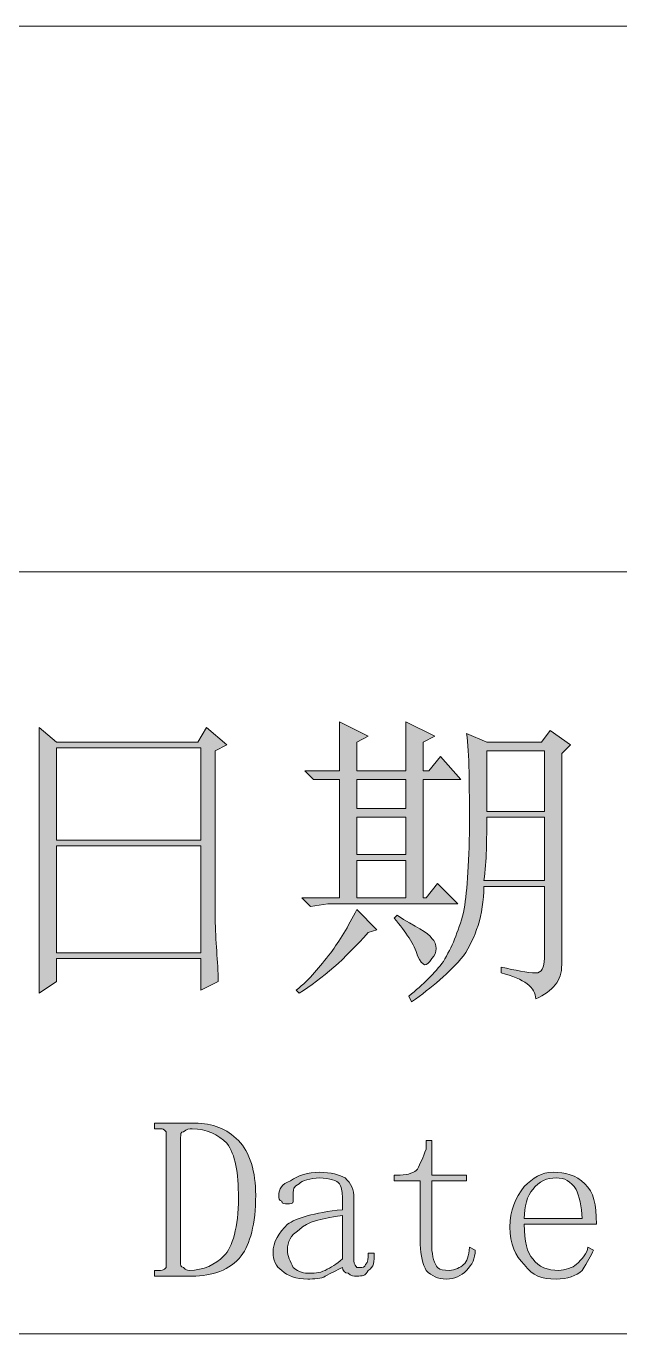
# Model space of a CAD drawing. Header units: millimetres. Extents: x 0 to 297, y 0 to 208.
# Drawn here: x 286.33 to 290.27, y 199.05 to 207.73 of the extents above; entities that cross this region are included whole.
import ezdxf

# ---------------------------------------------------------------- set-up
doc = ezdxf.new("R2010")
doc.units = ezdxf.units.MM

msp = doc.modelspace()

# ---------------------------------------------------------------- hatches: boundary and pattern name
h = msp.add_hatch(color=7)
edge = h.paths.add_edge_path(flags=0)
edge.add_spline(control_points=[(282.488922, 202.713465), (282.488922, 202.713465), (282.642381, 202.63656), (282.642381, 202.63656), (282.642381, 202.63656), (282.584878, 202.579057), (282.584878, 202.579057), (282.584878, 202.579057), (282.584878, 201.639963), (282.584878, 201.639963), (282.584878, 201.639963), (282.488922, 201.601863), (282.488922, 201.601863), (282.488922, 201.697465), (282.488922, 201.774371), (282.488922, 201.831521), (282.488922, 201.831521), (282.488922, 202.540957), (282.488922, 202.540957), (282.488922, 202.560007), (282.488922, 202.61751), (282.488922, 202.713465), (282.488922, 202.713465), (282.488922, 202.713465), (282.488922, 202.713465), (282.488922, 202.713465), (282.488922, 202.713465), (282.488922, 202.713465)], knot_values=[0, 0, 0, 0, 1, 1, 1, 2, 2, 2, 3, 3, 3, 4, 4, 4, 5, 5, 5, 6, 6, 6, 7, 7, 7, 8, 8, 8, 9, 9, 9, 9], degree=3, periodic=1)
edge = h.paths.add_edge_path(flags=0)
edge.add_spline(control_points=[(283.0449, 202.790018), (283.102403, 202.694063), (283.178956, 202.59846), (283.255508, 202.540957), (283.370514, 202.61751), (283.447067, 202.713465), (283.504569, 202.790018), (283.504569, 202.790018), (283.0449, 202.790018), (283.0449, 202.790018), (283.0449, 202.790018), (283.0449, 202.790018), (283.0449, 202.790018)], knot_values=[0, 0, 0, 0, 1, 1, 1, 2, 2, 2, 3, 3, 3, 4, 4, 4, 4], degree=3, periodic=1)
edge = h.paths.add_edge_path(flags=0)
edge.add_spline(control_points=[(283.025497, 203.154085), (283.025497, 203.154085), (283.198006, 203.077532), (283.198006, 203.077532), (283.198006, 203.077532), (283.121453, 203.020029), (283.121453, 203.020029), (283.083, 202.962526), (283.06395, 202.905024), (283.025497, 202.828471), (283.025497, 202.828471), (283.523972, 202.828471), (283.523972, 202.828471), (283.523972, 202.828471), (283.581475, 202.905024), (283.581475, 202.905024), (283.581475, 202.905024), (283.696481, 202.790018), (283.696481, 202.790018), (283.696481, 202.790018), (283.619575, 202.751565), (283.619575, 202.751565), (283.543022, 202.655963), (283.447067, 202.560007), (283.332061, 202.464051), (283.389564, 202.406549), (283.466469, 202.368449), (283.562072, 202.329996), (283.658028, 202.310946), (283.753983, 202.291543), (283.830536, 202.291543), (283.830536, 202.291543), (283.830536, 202.272493), (283.830536, 202.272493), (283.753983, 202.253443), (283.696481, 202.21499), (283.696481, 202.176538), (283.523972, 202.21499), (283.370514, 202.310946), (283.255508, 202.406549), (283.083, 202.291543), (282.891442, 202.19594), (282.661431, 202.119035), (282.661431, 202.119035), (282.642381, 202.138438), (282.642381, 202.138438), (282.872392, 202.253443), (283.06395, 202.349046), (283.198006, 202.483454), (283.121453, 202.579057), (283.0449, 202.675013), (282.987397, 202.790018), (282.891442, 202.655963), (282.795486, 202.540957), (282.699883, 202.445001), (282.699883, 202.445001), (282.680481, 202.464051), (282.680481, 202.464051), (282.776436, 202.579057), (282.852989, 202.694063), (282.910492, 202.809068), (282.967994, 202.924074), (283.006447, 203.039079), (283.025497, 203.154085), (283.025497, 203.154085), (283.025497, 203.154085), (283.025497, 203.154085), (283.025497, 203.154085), (283.025497, 203.154085), (283.025497, 203.154085)], knot_values=[0, 0, 0, 0, 1, 1, 1, 2, 2, 2, 3, 3, 3, 4, 4, 4, 5, 5, 5, 6, 6, 6, 7, 7, 7, 8, 8, 8, 9, 9, 9, 10, 10, 10, 11, 11, 11, 12, 12, 12, 13, 13, 13, 14, 14, 14, 15, 15, 15, 16, 16, 16, 17, 17, 17, 18, 18, 18, 19, 19, 19, 20, 20, 20, 21, 21, 21, 22, 22, 22, 23, 23, 23, 23], degree=3, periodic=1)
edge = h.paths.add_edge_path(flags=0)
edge.add_spline(control_points=[(283.313011, 202.291543), (283.313011, 202.291543), (283.428017, 202.157488), (283.428017, 202.157488), (283.428017, 202.157488), (283.332061, 202.138438), (283.332061, 202.138438), (283.121453, 201.984979), (282.929894, 201.889024), (282.718933, 201.831521), (282.718933, 201.831521), (282.718933, 201.850924), (282.718933, 201.850924), (282.833939, 201.908426), (282.948944, 201.965929), (283.06395, 202.042482), (283.159906, 202.138438), (283.255508, 202.21499), (283.313011, 202.291543), (283.313011, 202.291543), (283.313011, 202.291543), (283.313011, 202.291543), (283.313011, 202.291543), (283.313011, 202.291543), (283.313011, 202.291543)], knot_values=[0, 0, 0, 0, 1, 1, 1, 2, 2, 2, 3, 3, 3, 4, 4, 4, 5, 5, 5, 6, 6, 6, 7, 7, 7, 8, 8, 8, 8], degree=3, periodic=1)
edge = h.paths.add_edge_path(flags=0)
edge.add_spline(control_points=[(283.485519, 202.061532), (283.485519, 202.061532), (283.619575, 201.927476), (283.619575, 201.927476), (283.619575, 201.927476), (283.543022, 201.908426), (283.543022, 201.908426), (283.428017, 201.831521), (283.293961, 201.754968), (283.178956, 201.697465), (283.0449, 201.639963), (282.891442, 201.58246), (282.699883, 201.524957), (282.699883, 201.524957), (282.699883, 201.56341), (282.699883, 201.56341), (282.833939, 201.620913), (282.987397, 201.678415), (283.121453, 201.774371), (283.274558, 201.850924), (283.389564, 201.946526), (283.485519, 202.061532), (283.485519, 202.061532), (283.485519, 202.061532), (283.485519, 202.061532), (283.485519, 202.061532), (283.485519, 202.061532), (283.485519, 202.061532)], knot_values=[0, 0, 0, 0, 1, 1, 1, 2, 2, 2, 3, 3, 3, 4, 4, 4, 5, 5, 5, 6, 6, 6, 7, 7, 7, 8, 8, 8, 9, 9, 9, 9], degree=3, periodic=1)
edge = h.paths.add_edge_path(flags=0)
edge.add_spline(control_points=[(283.677078, 201.831521), (283.677078, 201.831521), (283.811486, 201.678415), (283.811486, 201.678415), (283.811486, 201.678415), (283.715531, 201.678415), (283.715531, 201.678415), (283.504569, 201.54436), (283.313011, 201.448404), (283.121453, 201.390901), (282.929894, 201.333399), (282.737983, 201.294946), (282.546425, 201.256846), (282.546425, 201.256846), (282.546425, 201.294946), (282.546425, 201.294946), (282.795486, 201.352449), (283.025497, 201.429354), (283.217056, 201.524957), (283.428017, 201.620913), (283.581475, 201.716868), (283.677078, 201.831521), (283.677078, 201.831521), (283.677078, 201.831521), (283.677078, 201.831521), (283.677078, 201.831521), (283.677078, 201.831521), (283.677078, 201.831521)], knot_values=[0, 0, 0, 0, 1, 1, 1, 2, 2, 2, 3, 3, 3, 4, 4, 4, 5, 5, 5, 6, 6, 6, 7, 7, 7, 8, 8, 8, 9, 9, 9, 9], degree=3, periodic=1)
edge = h.paths.add_edge_path(flags=0)
edge.add_spline(control_points=[(282.297364, 202.63656), (282.297364, 202.63656), (282.392967, 202.579057), (282.392967, 202.579057), (282.392967, 202.579057), (282.335464, 202.540957), (282.335464, 202.540957), (282.335464, 202.540957), (282.335464, 201.314349), (282.335464, 201.314349), (282.335464, 201.314349), (282.239861, 201.256846), (282.239861, 201.256846), (282.239861, 201.371851), (282.239861, 201.467454), (282.239861, 201.505907), (282.239861, 201.505907), (282.239861, 202.502504), (282.239861, 202.502504), (282.163308, 202.387499), (282.067353, 202.253443), (281.952347, 202.138438), (281.952347, 202.138438), (281.933297, 202.157488), (281.933297, 202.157488), (282.048303, 202.310946), (282.124856, 202.464051), (282.201408, 202.63656), (282.258911, 202.790018), (282.316414, 202.962526), (282.373917, 203.154085), (282.373917, 203.154085), (282.527375, 203.058129), (282.527375, 203.058129), (282.527375, 203.058129), (282.450469, 203.000626), (282.450469, 203.000626), (282.392967, 202.828471), (282.335464, 202.713465), (282.297364, 202.63656), (282.297364, 202.63656), (282.297364, 202.63656), (282.297364, 202.63656), (282.297364, 202.63656), (282.297364, 202.63656), (282.297364, 202.63656)], knot_values=[0, 0, 0, 0, 1, 1, 1, 2, 2, 2, 3, 3, 3, 4, 4, 4, 5, 5, 5, 6, 6, 6, 7, 7, 7, 8, 8, 8, 9, 9, 9, 10, 10, 10, 11, 11, 11, 12, 12, 12, 13, 13, 13, 14, 14, 14, 15, 15, 15, 15], degree=3, periodic=1)
edge = h.paths.add_edge_path(flags=0)
edge.add_spline(control_points=[(284.233056, 203.058129), (284.233056, 203.058129), (284.252106, 203.077532), (284.252106, 203.077532), (284.348061, 203.039079), (284.424614, 202.981576), (284.482117, 202.943124), (284.520569, 202.905024), (284.539619, 202.847521), (284.539619, 202.809068), (284.539619, 202.770968), (284.520569, 202.732515), (284.482117, 202.713465), (284.463067, 202.694063), (284.424614, 202.732515), (284.405564, 202.809068), (284.367111, 202.885621), (284.328658, 202.962526), (284.233056, 203.058129), (284.233056, 203.058129), (284.233056, 203.058129), (284.233056, 203.058129), (284.233056, 203.058129), (284.233056, 203.058129), (284.233056, 203.058129)], knot_values=[0, 0, 0, 0, 1, 1, 1, 2, 2, 2, 3, 3, 3, 4, 4, 4, 5, 5, 5, 6, 6, 6, 7, 7, 7, 8, 8, 8, 8], degree=3, periodic=1)
edge = h.paths.add_edge_path(flags=0)
edge.add_spline(control_points=[(284.482117, 201.659365), (284.482117, 201.659365), (284.846183, 202.004029), (284.846183, 202.004029), (284.846183, 202.004029), (284.865586, 201.984979), (284.865586, 201.984979), (284.788681, 201.869974), (284.712128, 201.774371), (284.635575, 201.678415), (284.558669, 201.58246), (284.501167, 201.486857), (284.463067, 201.409951), (284.463067, 201.409951), (284.348061, 201.54436), (284.348061, 201.54436), (284.367111, 201.58246), (284.367111, 201.620913), (284.367111, 201.678415), (284.367111, 201.678415), (284.367111, 202.425951), (284.367111, 202.425951), (284.367111, 202.425951), (284.290558, 202.425951), (284.290558, 202.425951), (284.233056, 202.425951), (284.156503, 202.406549), (284.099, 202.387499), (284.099, 202.387499), (284.022094, 202.464051), (284.022094, 202.464051), (284.022094, 202.464051), (284.367111, 202.464051), (284.367111, 202.464051), (284.367111, 202.464051), (284.443664, 202.560007), (284.443664, 202.560007), (284.443664, 202.560007), (284.558669, 202.445001), (284.558669, 202.445001), (284.558669, 202.445001), (284.482117, 202.387499), (284.482117, 202.387499), (284.482117, 202.387499), (284.482117, 201.659365), (284.482117, 201.659365), (284.482117, 201.659365), (284.482117, 201.659365), (284.482117, 201.659365)], knot_values=[0, 0, 0, 0, 1, 1, 1, 2, 2, 2, 3, 3, 3, 4, 4, 4, 5, 5, 5, 6, 6, 6, 7, 7, 7, 8, 8, 8, 9, 9, 9, 10, 10, 10, 11, 11, 11, 12, 12, 12, 13, 13, 13, 14, 14, 14, 15, 15, 15, 16, 16, 16, 16], degree=3, periodic=1)
edge = h.paths.add_edge_path(flags=0)
edge.add_spline(control_points=[(284.903686, 201.505907), (285.076194, 201.486857), (285.17215, 201.486857), (285.1912, 201.486857), (285.229653, 201.486857), (285.248703, 201.505907), (285.248703, 201.56341), (285.248703, 201.56341), (285.248703, 202.828471), (285.248703, 202.828471), (285.248703, 202.828471), (284.903686, 202.828471), (284.903686, 202.828471), (284.865586, 202.828471), (284.808083, 202.809068), (284.750581, 202.790018), (284.750581, 202.790018), (284.673675, 202.866571), (284.673675, 202.866571), (284.673675, 202.866571), (285.632172, 202.866571), (285.632172, 202.866571), (285.632172, 202.866571), (285.727775, 202.981576), (285.727775, 202.981576), (285.727775, 202.981576), (285.881233, 202.828471), (285.881233, 202.828471), (285.881233, 202.828471), (285.363708, 202.828471), (285.363708, 202.828471), (285.363708, 202.828471), (285.363708, 201.505907), (285.363708, 201.505907), (285.363708, 201.448404), (285.344658, 201.409951), (285.325608, 201.371851), (285.306206, 201.352449), (285.267753, 201.314349), (285.1912, 201.294946), (285.1531, 201.390901), (285.057144, 201.448404), (284.903686, 201.467454), (284.903686, 201.467454), (284.903686, 201.505907), (284.903686, 201.505907), (284.903686, 201.505907), (284.903686, 201.505907), (284.903686, 201.505907)], knot_values=[0, 0, 0, 0, 1, 1, 1, 2, 2, 2, 3, 3, 3, 4, 4, 4, 5, 5, 5, 6, 6, 6, 7, 7, 7, 8, 8, 8, 9, 9, 9, 10, 10, 10, 11, 11, 11, 12, 12, 12, 13, 13, 13, 14, 14, 14, 15, 15, 15, 16, 16, 16, 16], degree=3, periodic=1)
edge = h.paths.add_edge_path(flags=0)
edge.add_spline(control_points=[(286.532814, 202.943124), (286.532814, 202.943124), (286.532814, 202.329996), (286.532814, 202.329996), (286.532814, 202.329996), (287.490958, 202.329996), (287.490958, 202.329996), (287.490958, 202.329996), (287.490958, 202.943124), (287.490958, 202.943124), (287.490958, 202.943124), (286.532814, 202.943124), (286.532814, 202.943124), (286.532814, 202.943124), (286.532814, 202.943124), (286.532814, 202.943124)], knot_values=[0, 0, 0, 0, 1, 1, 1, 2, 2, 2, 3, 3, 3, 4, 4, 4, 5, 5, 5, 5], degree=3, periodic=1)
edge = h.paths.add_edge_path(flags=0)
edge.add_spline(control_points=[(286.532814, 202.291543), (286.532814, 202.291543), (286.532814, 201.58246), (286.532814, 201.58246), (286.532814, 201.58246), (287.490958, 201.58246), (287.490958, 201.58246), (287.490958, 201.58246), (287.490958, 202.291543), (287.490958, 202.291543), (287.490958, 202.291543), (286.532814, 202.291543), (286.532814, 202.291543), (286.532814, 202.291543), (286.532814, 202.291543), (286.532814, 202.291543)], knot_values=[0, 0, 0, 0, 1, 1, 1, 2, 2, 2, 3, 3, 3, 4, 4, 4, 5, 5, 5, 5], degree=3, periodic=1)
edge = h.paths.add_edge_path(flags=0)
edge.add_spline(control_points=[(286.417808, 201.314349), (286.417808, 201.620913), (286.417808, 201.908426), (286.417808, 202.176538), (286.417808, 202.445001), (286.417808, 202.732515), (286.417808, 203.077532), (286.417808, 203.077532), (286.532814, 202.981576), (286.532814, 202.981576), (286.532814, 202.981576), (287.471908, 202.981576), (287.471908, 202.981576), (287.471908, 202.981576), (287.529411, 203.077532), (287.529411, 203.077532), (287.529411, 203.077532), (287.663467, 202.962526), (287.663467, 202.962526), (287.663467, 202.962526), (287.586914, 202.924074), (287.586914, 202.924074), (287.586914, 202.924074), (287.586914, 201.812471), (287.586914, 201.812471), (287.586914, 201.659365), (287.605964, 201.524957), (287.605964, 201.390901), (287.605964, 201.390901), (287.490958, 201.333399), (287.490958, 201.333399), (287.490958, 201.333399), (287.490958, 201.54436), (287.490958, 201.54436), (287.490958, 201.54436), (286.532814, 201.54436), (286.532814, 201.54436), (286.532814, 201.54436), (286.532814, 201.390901), (286.532814, 201.390901), (286.532814, 201.390901), (286.417808, 201.314349), (286.417808, 201.314349), (286.417808, 201.314349), (286.417808, 201.314349), (286.417808, 201.314349)], knot_values=[0, 0, 0, 0, 1, 1, 1, 2, 2, 2, 3, 3, 3, 4, 4, 4, 5, 5, 5, 6, 6, 6, 7, 7, 7, 8, 8, 8, 9, 9, 9, 10, 10, 10, 11, 11, 11, 12, 12, 12, 13, 13, 13, 14, 14, 14, 15, 15, 15, 15], degree=3, periodic=1)
edge = h.paths.add_edge_path(flags=0)
edge.add_spline(control_points=[(288.526008, 202.732515), (288.526008, 202.732515), (288.526008, 202.540957), (288.526008, 202.540957), (288.526008, 202.540957), (288.851975, 202.540957), (288.851975, 202.540957), (288.851975, 202.540957), (288.851975, 202.732515), (288.851975, 202.732515), (288.851975, 202.732515), (288.526008, 202.732515), (288.526008, 202.732515), (288.526008, 202.732515), (288.526008, 202.732515), (288.526008, 202.732515)], knot_values=[0, 0, 0, 0, 1, 1, 1, 2, 2, 2, 3, 3, 3, 4, 4, 4, 5, 5, 5, 5], degree=3, periodic=1)
edge = h.paths.add_edge_path(flags=0)
edge.add_spline(control_points=[(288.526008, 202.483454), (288.526008, 202.483454), (288.526008, 202.23404), (288.526008, 202.23404), (288.526008, 202.23404), (288.851975, 202.23404), (288.851975, 202.23404), (288.851975, 202.23404), (288.851975, 202.483454), (288.851975, 202.483454), (288.851975, 202.483454), (288.526008, 202.483454), (288.526008, 202.483454), (288.526008, 202.483454), (288.526008, 202.483454), (288.526008, 202.483454)], knot_values=[0, 0, 0, 0, 1, 1, 1, 2, 2, 2, 3, 3, 3, 4, 4, 4, 5, 5, 5, 5], degree=3, periodic=1)
edge = h.paths.add_edge_path(flags=0)
edge.add_spline(control_points=[(288.526008, 202.19594), (288.526008, 202.19594), (288.526008, 201.946526), (288.526008, 201.946526), (288.526008, 201.946526), (288.851975, 201.946526), (288.851975, 201.946526), (288.851975, 201.946526), (288.851975, 202.19594), (288.851975, 202.19594), (288.851975, 202.19594), (288.526008, 202.19594), (288.526008, 202.19594), (288.526008, 202.19594), (288.526008, 202.19594), (288.526008, 202.19594)], knot_values=[0, 0, 0, 0, 1, 1, 1, 2, 2, 2, 3, 3, 3, 4, 4, 4, 5, 5, 5, 5], degree=3, periodic=1)
edge = h.paths.add_edge_path(flags=0)
edge.add_spline(control_points=[(288.411003, 202.790018), (288.411003, 202.924074), (288.411003, 203.039079), (288.411003, 203.115632), (288.411003, 203.115632), (288.602561, 203.020029), (288.602561, 203.020029), (288.602561, 203.020029), (288.526008, 202.981576), (288.526008, 202.981576), (288.526008, 202.981576), (288.526008, 202.790018), (288.526008, 202.790018), (288.526008, 202.790018), (288.851975, 202.790018), (288.851975, 202.790018), (288.851975, 202.885621), (288.851975, 203.000626), (288.851975, 203.115632), (288.851975, 203.115632), (289.043533, 203.020029), (289.043533, 203.020029), (289.043533, 203.020029), (288.966981, 202.981576), (288.966981, 202.981576), (288.966981, 202.981576), (288.966981, 202.790018), (288.966981, 202.790018), (288.966981, 202.790018), (289.005081, 202.790018), (289.005081, 202.790018), (289.005081, 202.790018), (289.081986, 202.885621), (289.081986, 202.885621), (289.081986, 202.885621), (289.216042, 202.732515), (289.216042, 202.732515), (289.216042, 202.732515), (288.966981, 202.732515), (288.966981, 202.732515), (288.966981, 202.732515), (288.966981, 201.946526), (288.966981, 201.946526), (288.966981, 201.946526), (288.986031, 201.946526), (288.986031, 201.946526), (288.986031, 201.946526), (289.062583, 202.042482), (289.062583, 202.042482), (289.062583, 202.042482), (289.196992, 201.908426), (289.196992, 201.908426), (289.196992, 201.908426), (288.33445, 201.908426), (288.33445, 201.908426), (288.33445, 201.908426), (288.219444, 201.889024), (288.219444, 201.889024), (288.219444, 201.889024), (288.161942, 201.946526), (288.161942, 201.946526), (288.161942, 201.946526), (288.411003, 201.946526), (288.411003, 201.946526), (288.411003, 201.946526), (288.411003, 202.732515), (288.411003, 202.732515), (288.411003, 202.732515), (288.3535, 202.732515), (288.3535, 202.732515), (288.3535, 202.732515), (288.238494, 202.732515), (288.238494, 202.732515), (288.238494, 202.732515), (288.180992, 202.790018), (288.180992, 202.790018), (288.180992, 202.790018), (288.411003, 202.790018), (288.411003, 202.790018), (288.411003, 202.790018), (288.411003, 202.790018), (288.411003, 202.790018)], knot_values=[0, 0, 0, 0, 1, 1, 1, 2, 2, 2, 3, 3, 3, 4, 4, 4, 5, 5, 5, 6, 6, 6, 7, 7, 7, 8, 8, 8, 9, 9, 9, 10, 10, 10, 11, 11, 11, 12, 12, 12, 13, 13, 13, 14, 14, 14, 15, 15, 15, 16, 16, 16, 17, 17, 17, 18, 18, 18, 19, 19, 19, 20, 20, 20, 21, 21, 21, 22, 22, 22, 23, 23, 23, 24, 24, 24, 25, 25, 25, 26, 26, 26, 27, 27, 27, 27], degree=3, periodic=1)
edge = h.paths.add_edge_path(flags=0)
edge.add_spline(control_points=[(288.526008, 201.869974), (288.526008, 201.869974), (288.660064, 201.735918), (288.660064, 201.735918), (288.660064, 201.735918), (288.602561, 201.716868), (288.602561, 201.716868), (288.449456, 201.54436), (288.295997, 201.409951), (288.142892, 201.314349), (288.142892, 201.314349), (288.123489, 201.333399), (288.123489, 201.333399), (288.219444, 201.409951), (288.276947, 201.486857), (288.3535, 201.58246), (288.411003, 201.659365), (288.468506, 201.754968), (288.526008, 201.869974), (288.526008, 201.869974), (288.526008, 201.869974), (288.526008, 201.869974), (288.526008, 201.869974), (288.526008, 201.869974), (288.526008, 201.869974)], knot_values=[0, 0, 0, 0, 1, 1, 1, 2, 2, 2, 3, 3, 3, 4, 4, 4, 5, 5, 5, 6, 6, 6, 7, 7, 7, 8, 8, 8, 8], degree=3, periodic=1)
edge = h.paths.add_edge_path(flags=0)
edge.add_spline(control_points=[(288.794472, 201.831521), (288.909478, 201.754968), (289.005081, 201.716868), (289.024483, 201.678415), (289.062583, 201.639963), (289.062583, 201.58246), (289.024483, 201.54436), (288.986031, 201.486857), (288.966981, 201.486857), (288.928528, 201.56341), (288.909478, 201.639963), (288.851975, 201.716868), (288.775069, 201.812471), (288.775069, 201.812471), (288.794472, 201.831521), (288.794472, 201.831521), (288.794472, 201.831521), (288.794472, 201.831521), (288.794472, 201.831521)], knot_values=[0, 0, 0, 0, 1, 1, 1, 2, 2, 2, 3, 3, 3, 4, 4, 4, 5, 5, 5, 6, 6, 6, 6], degree=3, periodic=1)
edge = h.paths.add_edge_path(flags=0)
edge.add_spline(control_points=[(289.38855, 202.924074), (289.38855, 202.924074), (289.38855, 202.521554), (289.38855, 202.521554), (289.38855, 202.521554), (289.771667, 202.521554), (289.771667, 202.521554), (289.771667, 202.521554), (289.771667, 202.924074), (289.771667, 202.924074), (289.771667, 202.924074), (289.38855, 202.924074), (289.38855, 202.924074), (289.38855, 202.924074), (289.38855, 202.924074), (289.38855, 202.924074)], knot_values=[0, 0, 0, 0, 1, 1, 1, 2, 2, 2, 3, 3, 3, 4, 4, 4, 5, 5, 5, 5], degree=3, periodic=1)
edge = h.paths.add_edge_path(flags=0)
edge.add_spline(control_points=[(289.38855, 202.483454), (289.38855, 202.329996), (289.38855, 202.19594), (289.3695, 202.061532), (289.3695, 202.061532), (289.771667, 202.061532), (289.771667, 202.061532), (289.771667, 202.061532), (289.771667, 202.483454), (289.771667, 202.483454), (289.771667, 202.483454), (289.38855, 202.483454), (289.38855, 202.483454), (289.38855, 202.483454), (289.38855, 202.483454), (289.38855, 202.483454)], knot_values=[0, 0, 0, 0, 1, 1, 1, 2, 2, 2, 3, 3, 3, 4, 4, 4, 5, 5, 5, 5], degree=3, periodic=1)
edge = h.paths.add_edge_path(flags=0)
edge.add_spline(control_points=[(289.484506, 201.486857), (289.580108, 201.467454), (289.656661, 201.448404), (289.714164, 201.448404), (289.752617, 201.448404), (289.771667, 201.486857), (289.771667, 201.54436), (289.771667, 201.54436), (289.771667, 202.023432), (289.771667, 202.023432), (289.771667, 202.023432), (289.3695, 202.023432), (289.3695, 202.023432), (289.3695, 201.831521), (289.311997, 201.678415), (289.235092, 201.56341), (289.139489, 201.448404), (289.024483, 201.352449), (288.890075, 201.256846), (288.890075, 201.256846), (288.871025, 201.294946), (288.871025, 201.294946), (288.966981, 201.371851), (289.043533, 201.448404), (289.101036, 201.524957), (289.158539, 201.620913), (289.196992, 201.716868), (289.235092, 201.850924), (289.254494, 201.965929), (289.273544, 202.157488), (289.273544, 202.425951), (289.273544, 202.694063), (289.273544, 202.905024), (289.254494, 203.039079), (289.254494, 203.039079), (289.38855, 202.981576), (289.38855, 202.981576), (289.38855, 202.981576), (289.752617, 202.981576), (289.752617, 202.981576), (289.752617, 202.981576), (289.810119, 203.058129), (289.810119, 203.058129), (289.810119, 203.058129), (289.944175, 202.962526), (289.944175, 202.962526), (289.944175, 202.962526), (289.886672, 202.905024), (289.886672, 202.905024), (289.886672, 202.905024), (289.886672, 201.505907), (289.886672, 201.505907), (289.886672, 201.390901), (289.829169, 201.333399), (289.714164, 201.275896), (289.714164, 201.352449), (289.637611, 201.409951), (289.484506, 201.448404), (289.484506, 201.448404), (289.484506, 201.486857), (289.484506, 201.486857), (289.484506, 201.486857), (289.484506, 201.486857), (289.484506, 201.486857)], knot_values=[0, 0, 0, 0, 1, 1, 1, 2, 2, 2, 3, 3, 3, 4, 4, 4, 5, 5, 5, 6, 6, 6, 7, 7, 7, 8, 8, 8, 9, 9, 9, 10, 10, 10, 11, 11, 11, 12, 12, 12, 13, 13, 13, 14, 14, 14, 15, 15, 15, 16, 16, 16, 17, 17, 17, 18, 18, 18, 19, 19, 19, 20, 20, 20, 21, 21, 21, 21], degree=3, periodic=1)
h = msp.add_hatch(color=7)
edge = h.paths.add_edge_path(flags=0)
edge.add_spline(control_points=[(287.740372, 199.953332), (287.740372, 200.12584), (287.720969, 200.240846), (287.663467, 200.317751), (287.605964, 200.375254), (287.529411, 200.413354), (287.433808, 200.413354), (287.414406, 200.413354), (287.395356, 200.413354), (287.375953, 200.394304), (287.356903, 200.394304), (287.356903, 200.375254), (287.356903, 200.355851), (287.356903, 200.355851), (287.356903, 199.512713), (287.356903, 199.512713), (287.356903, 199.512713), (287.356903, 199.493663), (287.375953, 199.493663), (287.395356, 199.47426), (287.395356, 199.47426), (287.414406, 199.47426), (287.510361, 199.47426), (287.586914, 199.512713), (287.644417, 199.570215), (287.701919, 199.627718), (287.740372, 199.761774), (287.740372, 199.953332), (287.740372, 199.953332), (287.740372, 199.953332), (287.740372, 199.953332), (287.740372, 199.953332), (287.740372, 199.953332), (287.740372, 199.953332)], knot_values=[0, 0, 0, 0, 1, 1, 1, 2, 2, 2, 3, 3, 3, 4, 4, 4, 5, 5, 5, 6, 6, 6, 7, 7, 7, 8, 8, 8, 9, 9, 9, 10, 10, 10, 11, 11, 11, 11], degree=3, periodic=1)
edge = h.paths.add_edge_path(flags=0)
edge.add_spline(control_points=[(287.2613, 200.355851), (287.2613, 200.375254), (287.2613, 200.394304), (287.2613, 200.394304), (287.241897, 200.413354), (287.241897, 200.413354), (287.222847, 200.413354), (287.222847, 200.413354), (287.184394, 200.413354), (287.184394, 200.413354), (287.184394, 200.413354), (287.184394, 200.451807), (287.184394, 200.451807), (287.184394, 200.451807), (287.452858, 200.451807), (287.452858, 200.451807), (287.567864, 200.451807), (287.663467, 200.413354), (287.740372, 200.336801), (287.816925, 200.260249), (287.855378, 200.12584), (287.855378, 199.972735), (287.855378, 199.780824), (287.816925, 199.646768), (287.759422, 199.570215), (287.682869, 199.47426), (287.567864, 199.43616), (287.433808, 199.43616), (287.433808, 199.43616), (287.184394, 199.43616), (287.184394, 199.43616), (287.184394, 199.43616), (287.184394, 199.47426), (287.184394, 199.47426), (287.184394, 199.47426), (287.222847, 199.47426), (287.222847, 199.47426), (287.241897, 199.47426), (287.241897, 199.47426), (287.2613, 199.493663), (287.2613, 199.493663), (287.2613, 199.512713), (287.2613, 199.512713), (287.2613, 199.512713), (287.2613, 200.355851), (287.2613, 200.355851), (287.2613, 200.355851), (287.2613, 200.355851), (287.2613, 200.355851)], knot_values=[0, 0, 0, 0, 1, 1, 1, 2, 2, 2, 3, 3, 3, 4, 4, 4, 5, 5, 5, 6, 6, 6, 7, 7, 7, 8, 8, 8, 9, 9, 9, 10, 10, 10, 11, 11, 11, 12, 12, 12, 13, 13, 13, 14, 14, 14, 15, 15, 15, 16, 16, 16, 16], degree=3, periodic=1)
edge = h.paths.add_edge_path(flags=0)
edge.add_spline(control_points=[(288.200394, 199.416757), (288.123489, 199.416757), (288.065986, 199.43616), (288.027886, 199.47426), (287.989433, 199.493663), (287.970383, 199.551165), (287.970383, 199.589265), (287.970383, 199.666171), (288.008483, 199.723674), (288.065986, 199.780824), (288.123489, 199.819276), (288.238494, 199.857729), (288.430406, 199.876779), (288.430406, 199.876779), (288.430406, 199.953332), (288.430406, 199.953332), (288.430406, 199.991785), (288.430406, 200.010835), (288.411003, 200.049288), (288.391953, 200.068338), (288.3535, 200.08774), (288.276947, 200.08774), (288.219444, 200.08774), (288.161942, 200.068338), (288.142892, 200.049288), (288.104439, 200.030238), (288.104439, 200.010835), (288.104439, 199.991785), (288.104439, 199.972735), (288.104439, 199.953332), (288.104439, 199.934282), (288.104439, 199.915232), (288.085389, 199.915232), (288.065986, 199.915232), (288.046936, 199.915232), (288.027886, 199.915232), (288.027886, 199.934282), (288.008483, 199.934282), (288.008483, 199.953332), (288.008483, 199.972735), (288.008483, 200.010835), (288.027886, 200.049288), (288.085389, 200.068338), (288.142892, 200.10679), (288.200394, 200.12584), (288.276947, 200.12584), (288.3535, 200.12584), (288.411003, 200.10679), (288.449456, 200.08774), (288.487556, 200.049288), (288.506958, 200.010835), (288.506958, 199.953332), (288.506958, 199.953332), (288.506958, 199.551165), (288.506958, 199.551165), (288.506958, 199.531763), (288.506958, 199.512713), (288.526008, 199.493663), (288.526008, 199.493663), (288.526008, 199.493663), (288.545058, 199.493663), (288.564461, 199.493663), (288.583511, 199.493663), (288.583511, 199.512713), (288.602561, 199.531763), (288.602561, 199.551165), (288.602561, 199.589265), (288.602561, 199.589265), (288.641014, 199.589265), (288.641014, 199.589265), (288.641014, 199.531763), (288.641014, 199.493663), (288.602561, 199.47426), (288.583511, 199.43616), (288.564461, 199.43616), (288.526008, 199.43616), (288.506958, 199.43616), (288.487556, 199.43616), (288.468506, 199.45521), (288.449456, 199.45521), (288.430406, 199.47426), (288.430406, 199.493663), (288.391953, 199.47426), (288.3535, 199.45521), (288.3154, 199.43616), (288.295997, 199.416757), (288.238494, 199.416757), (288.200394, 199.416757), (288.200394, 199.416757), (288.200394, 199.416757), (288.200394, 199.416757), (288.200394, 199.416757), (288.200394, 199.416757), (288.200394, 199.416757)], knot_values=[0, 0, 0, 0, 1, 1, 1, 2, 2, 2, 3, 3, 3, 4, 4, 4, 5, 5, 5, 6, 6, 6, 7, 7, 7, 8, 8, 8, 9, 9, 9, 10, 10, 10, 11, 11, 11, 12, 12, 12, 13, 13, 13, 14, 14, 14, 15, 15, 15, 16, 16, 16, 17, 17, 17, 18, 18, 18, 19, 19, 19, 20, 20, 20, 21, 21, 21, 22, 22, 22, 23, 23, 23, 24, 24, 24, 25, 25, 25, 26, 26, 26, 27, 27, 27, 28, 28, 28, 29, 29, 29, 30, 30, 30, 31, 31, 31, 31], degree=3, periodic=1)
edge = h.paths.add_edge_path(flags=0)
edge.add_spline(control_points=[(288.065986, 199.608668), (288.065986, 199.570215), (288.085389, 199.531763), (288.104439, 199.493663), (288.123489, 199.47426), (288.161942, 199.45521), (288.200394, 199.45521), (288.238494, 199.45521), (288.276947, 199.45521), (288.3154, 199.47426), (288.3535, 199.493663), (288.391953, 199.512713), (288.430406, 199.551165), (288.430406, 199.551165), (288.430406, 199.838326), (288.430406, 199.838326), (288.295997, 199.819276), (288.200394, 199.800226), (288.142892, 199.742724), (288.085389, 199.704271), (288.065986, 199.666171), (288.065986, 199.608668), (288.065986, 199.608668), (288.065986, 199.608668), (288.065986, 199.608668), (288.065986, 199.608668), (288.065986, 199.608668), (288.065986, 199.608668)], knot_values=[0, 0, 0, 0, 1, 1, 1, 2, 2, 2, 3, 3, 3, 4, 4, 4, 5, 5, 5, 6, 6, 6, 7, 7, 7, 8, 8, 8, 9, 9, 9, 9], degree=3, periodic=1)
edge = h.paths.add_edge_path(flags=0)
edge.add_spline(control_points=[(289.024483, 199.627718), (289.024483, 199.570215), (289.043533, 199.512713), (289.062583, 199.493663), (289.081986, 199.47426), (289.101036, 199.47426), (289.139489, 199.47426), (289.177589, 199.47426), (289.216042, 199.493663), (289.235092, 199.512713), (289.254494, 199.531763), (289.273544, 199.570215), (289.273544, 199.627718), (289.273544, 199.627718), (289.311997, 199.608668), (289.311997, 199.608668), (289.311997, 199.551165), (289.292594, 199.512713), (289.254494, 199.47426), (289.216042, 199.43616), (289.177589, 199.416757), (289.120086, 199.416757), (289.062583, 199.416757), (289.024483, 199.43616), (288.986031, 199.47426), (288.966981, 199.512713), (288.947578, 199.570215), (288.947578, 199.646768), (288.947578, 199.646768), (288.947578, 200.068338), (288.947578, 200.068338), (288.947578, 200.068338), (288.775069, 200.068338), (288.775069, 200.068338), (288.775069, 200.068338), (288.775069, 200.10679), (288.775069, 200.10679), (288.775069, 200.10679), (288.813522, 200.10679), (288.813522, 200.10679), (288.871025, 200.10679), (288.909478, 200.12584), (288.928528, 200.145243), (288.947578, 200.183343), (288.966981, 200.221796), (288.986031, 200.279299), (288.986031, 200.279299), (288.986031, 200.336801), (288.986031, 200.336801), (288.986031, 200.336801), (289.024483, 200.336801), (289.024483, 200.336801), (289.024483, 200.336801), (289.024483, 200.10679), (289.024483, 200.10679), (289.024483, 200.10679), (289.254494, 200.10679), (289.254494, 200.10679), (289.254494, 200.10679), (289.254494, 200.068338), (289.254494, 200.068338), (289.254494, 200.068338), (289.024483, 200.068338), (289.024483, 200.068338), (289.024483, 200.068338), (289.024483, 199.627718), (289.024483, 199.627718), (289.024483, 199.627718), (289.024483, 199.627718), (289.024483, 199.627718)], knot_values=[0, 0, 0, 0, 1, 1, 1, 2, 2, 2, 3, 3, 3, 4, 4, 4, 5, 5, 5, 6, 6, 6, 7, 7, 7, 8, 8, 8, 9, 9, 9, 10, 10, 10, 11, 11, 11, 12, 12, 12, 13, 13, 13, 14, 14, 14, 15, 15, 15, 16, 16, 16, 17, 17, 17, 18, 18, 18, 19, 19, 19, 20, 20, 20, 21, 21, 21, 22, 22, 22, 23, 23, 23, 23], degree=3, periodic=1)
edge = h.paths.add_edge_path(flags=0)
edge.add_spline(control_points=[(290.021081, 199.819276), (290.021081, 199.895829), (290.001678, 199.972735), (289.982628, 200.010835), (289.944175, 200.068338), (289.906075, 200.08774), (289.848572, 200.08774), (289.791069, 200.08774), (289.733567, 200.068338), (289.695114, 200.010835), (289.656661, 199.972735), (289.637611, 199.895829), (289.637611, 199.819276), (289.637611, 199.819276), (290.021081, 199.819276), (290.021081, 199.819276), (290.021081, 199.819276), (290.021081, 199.819276), (290.021081, 199.819276)], knot_values=[0, 0, 0, 0, 1, 1, 1, 2, 2, 2, 3, 3, 3, 4, 4, 4, 5, 5, 5, 6, 6, 6, 6], degree=3, periodic=1)
edge = h.paths.add_edge_path(flags=0)
edge.add_spline(control_points=[(289.637611, 199.780824), (289.637611, 199.666171), (289.656661, 199.589265), (289.695114, 199.551165), (289.733567, 199.493663), (289.791069, 199.47426), (289.867622, 199.47426), (289.906075, 199.47426), (289.963578, 199.493663), (289.982628, 199.512713), (290.021081, 199.551165), (290.059181, 199.589265), (290.059181, 199.627718), (290.059181, 199.627718), (290.097633, 199.608668), (290.097633, 199.608668), (290.078583, 199.570215), (290.059181, 199.531763), (290.021081, 199.47426), (289.982628, 199.43616), (289.925125, 199.416757), (289.848572, 199.416757), (289.752617, 199.416757), (289.695114, 199.43616), (289.637611, 199.512713), (289.580108, 199.570215), (289.541656, 199.646768), (289.541656, 199.761774), (289.541656, 199.876779), (289.580108, 199.953332), (289.637611, 200.030238), (289.695114, 200.08774), (289.752617, 200.12584), (289.829169, 200.12584), (289.906075, 200.12584), (289.982628, 200.10679), (290.040131, 200.049288), (290.097633, 199.991785), (290.116683, 199.915232), (290.116683, 199.780824), (290.116683, 199.780824), (289.637611, 199.780824), (289.637611, 199.780824), (289.637611, 199.780824), (289.637611, 199.780824), (289.637611, 199.780824)], knot_values=[0, 0, 0, 0, 1, 1, 1, 2, 2, 2, 3, 3, 3, 4, 4, 4, 5, 5, 5, 6, 6, 6, 7, 7, 7, 8, 8, 8, 9, 9, 9, 10, 10, 10, 11, 11, 11, 12, 12, 12, 13, 13, 13, 14, 14, 14, 15, 15, 15, 15], degree=3, periodic=1)

# ---------------------------------------------------------------- linework, layer by layer
at = {"color": 7, "lineweight": 15}
for points in [[(0.162631, 207.734551), (296.7863, 207.734551)], [(3.784953, 204.112229), (293.163978, 204.112229)], [(206.363711, 204.112229), (293.163978, 204.112229)], [(206.363711, 199.05269), (293.163978, 199.05269)]]:
    msp.add_lwpolyline(points, dxfattribs=at)
at = {"color": 7, "lineweight": 0}
for points, knots in [([(286.417808, 201.314349), (286.417808, 201.620913), (286.417808, 201.908426), (286.417808, 202.176538), (286.417808, 202.445001), (286.417808, 202.732515), (286.417808, 203.077532), (286.417808, 203.077532), (286.532814, 202.981576), (286.532814, 202.981576), (286.532814, 202.981576), (287.471908, 202.981576), (287.471908, 202.981576), (287.471908, 202.981576), (287.529411, 203.077532), (287.529411, 203.077532), (287.529411, 203.077532), (287.663467, 202.962526), (287.663467, 202.962526), (287.663467, 202.962526), (287.586914, 202.924074), (287.586914, 202.924074), (287.586914, 202.924074), (287.586914, 201.812471), (287.586914, 201.812471), (287.586914, 201.659365), (287.605964, 201.524957), (287.605964, 201.390901), (287.605964, 201.390901), (287.490958, 201.333399), (287.490958, 201.333399), (287.490958, 201.333399), (287.490958, 201.54436), (287.490958, 201.54436), (287.490958, 201.54436), (286.532814, 201.54436), (286.532814, 201.54436), (286.532814, 201.54436), (286.532814, 201.390901), (286.532814, 201.390901), (286.532814, 201.390901), (286.417808, 201.314349), (286.417808, 201.314349), (286.417808, 201.314349), (286.417808, 201.314349), (286.417808, 201.314349)], [0, 0, 0, 0, 1, 1, 1, 2, 2, 2, 3, 3, 3, 4, 4, 4, 5, 5, 5, 6, 6, 6, 7, 7, 7, 8, 8, 8, 9, 9, 9, 10, 10, 10, 11, 11, 11, 12, 12, 12, 13, 13, 13, 14, 14, 14, 15, 15, 15, 15]), ([(288.411003, 202.790018), (288.411003, 202.924074), (288.411003, 203.039079), (288.411003, 203.115632), (288.411003, 203.115632), (288.602561, 203.020029), (288.602561, 203.020029), (288.602561, 203.020029), (288.526008, 202.981576), (288.526008, 202.981576), (288.526008, 202.981576), (288.526008, 202.790018), (288.526008, 202.790018), (288.526008, 202.790018), (288.851975, 202.790018), (288.851975, 202.790018), (288.851975, 202.885621), (288.851975, 203.000626), (288.851975, 203.115632), (288.851975, 203.115632), (289.043533, 203.020029), (289.043533, 203.020029), (289.043533, 203.020029), (288.966981, 202.981576), (288.966981, 202.981576), (288.966981, 202.981576), (288.966981, 202.790018), (288.966981, 202.790018), (288.966981, 202.790018), (289.005081, 202.790018), (289.005081, 202.790018), (289.005081, 202.790018), (289.081986, 202.885621), (289.081986, 202.885621), (289.081986, 202.885621), (289.216042, 202.732515), (289.216042, 202.732515), (289.216042, 202.732515), (288.966981, 202.732515), (288.966981, 202.732515), (288.966981, 202.732515), (288.966981, 201.946526), (288.966981, 201.946526), (288.966981, 201.946526), (288.986031, 201.946526), (288.986031, 201.946526), (288.986031, 201.946526), (289.062583, 202.042482), (289.062583, 202.042482), (289.062583, 202.042482), (289.196992, 201.908426), (289.196992, 201.908426), (289.196992, 201.908426), (288.33445, 201.908426), (288.33445, 201.908426), (288.33445, 201.908426), (288.219444, 201.889024), (288.219444, 201.889024), (288.219444, 201.889024), (288.161942, 201.946526), (288.161942, 201.946526), (288.161942, 201.946526), (288.411003, 201.946526), (288.411003, 201.946526), (288.411003, 201.946526), (288.411003, 202.732515), (288.411003, 202.732515), (288.411003, 202.732515), (288.3535, 202.732515), (288.3535, 202.732515), (288.3535, 202.732515), (288.238494, 202.732515), (288.238494, 202.732515), (288.238494, 202.732515), (288.180992, 202.790018), (288.180992, 202.790018), (288.180992, 202.790018), (288.411003, 202.790018), (288.411003, 202.790018), (288.411003, 202.790018), (288.411003, 202.790018), (288.411003, 202.790018)], [0, 0, 0, 0, 1, 1, 1, 2, 2, 2, 3, 3, 3, 4, 4, 4, 5, 5, 5, 6, 6, 6, 7, 7, 7, 8, 8, 8, 9, 9, 9, 10, 10, 10, 11, 11, 11, 12, 12, 12, 13, 13, 13, 14, 14, 14, 15, 15, 15, 16, 16, 16, 17, 17, 17, 18, 18, 18, 19, 19, 19, 20, 20, 20, 21, 21, 21, 22, 22, 22, 23, 23, 23, 24, 24, 24, 25, 25, 25, 26, 26, 26, 27, 27, 27, 27]), ([(289.484506, 201.486857), (289.580108, 201.467454), (289.656661, 201.448404), (289.714164, 201.448404), (289.752617, 201.448404), (289.771667, 201.486857), (289.771667, 201.54436), (289.771667, 201.54436), (289.771667, 202.023432), (289.771667, 202.023432), (289.771667, 202.023432), (289.3695, 202.023432), (289.3695, 202.023432), (289.3695, 201.831521), (289.311997, 201.678415), (289.235092, 201.56341), (289.139489, 201.448404), (289.024483, 201.352449), (288.890075, 201.256846), (288.890075, 201.256846), (288.871025, 201.294946), (288.871025, 201.294946), (288.966981, 201.371851), (289.043533, 201.448404), (289.101036, 201.524957), (289.158539, 201.620913), (289.196992, 201.716868), (289.235092, 201.850924), (289.254494, 201.965929), (289.273544, 202.157488), (289.273544, 202.425951), (289.273544, 202.694063), (289.273544, 202.905024), (289.254494, 203.039079), (289.254494, 203.039079), (289.38855, 202.981576), (289.38855, 202.981576), (289.38855, 202.981576), (289.752617, 202.981576), (289.752617, 202.981576), (289.752617, 202.981576), (289.810119, 203.058129), (289.810119, 203.058129), (289.810119, 203.058129), (289.944175, 202.962526), (289.944175, 202.962526), (289.944175, 202.962526), (289.886672, 202.905024), (289.886672, 202.905024), (289.886672, 202.905024), (289.886672, 201.505907), (289.886672, 201.505907), (289.886672, 201.390901), (289.829169, 201.333399), (289.714164, 201.275896), (289.714164, 201.352449), (289.637611, 201.409951), (289.484506, 201.448404), (289.484506, 201.448404), (289.484506, 201.486857), (289.484506, 201.486857), (289.484506, 201.486857), (289.484506, 201.486857), (289.484506, 201.486857)], [0, 0, 0, 0, 1, 1, 1, 2, 2, 2, 3, 3, 3, 4, 4, 4, 5, 5, 5, 6, 6, 6, 7, 7, 7, 8, 8, 8, 9, 9, 9, 10, 10, 10, 11, 11, 11, 12, 12, 12, 13, 13, 13, 14, 14, 14, 15, 15, 15, 16, 16, 16, 17, 17, 17, 18, 18, 18, 19, 19, 19, 20, 20, 20, 21, 21, 21, 21]), ([(286.532814, 202.943124), (286.532814, 202.943124), (286.532814, 202.329996), (286.532814, 202.329996), (286.532814, 202.329996), (287.490958, 202.329996), (287.490958, 202.329996), (287.490958, 202.329996), (287.490958, 202.943124), (287.490958, 202.943124), (287.490958, 202.943124), (286.532814, 202.943124), (286.532814, 202.943124), (286.532814, 202.943124), (286.532814, 202.943124), (286.532814, 202.943124)], [0, 0, 0, 0, 1, 1, 1, 2, 2, 2, 3, 3, 3, 4, 4, 4, 5, 5, 5, 5]), ([(289.38855, 202.924074), (289.38855, 202.924074), (289.38855, 202.521554), (289.38855, 202.521554), (289.38855, 202.521554), (289.771667, 202.521554), (289.771667, 202.521554), (289.771667, 202.521554), (289.771667, 202.924074), (289.771667, 202.924074), (289.771667, 202.924074), (289.38855, 202.924074), (289.38855, 202.924074), (289.38855, 202.924074), (289.38855, 202.924074), (289.38855, 202.924074)], [0, 0, 0, 0, 1, 1, 1, 2, 2, 2, 3, 3, 3, 4, 4, 4, 5, 5, 5, 5]), ([(288.526008, 202.732515), (288.526008, 202.732515), (288.526008, 202.540957), (288.526008, 202.540957), (288.526008, 202.540957), (288.851975, 202.540957), (288.851975, 202.540957), (288.851975, 202.540957), (288.851975, 202.732515), (288.851975, 202.732515), (288.851975, 202.732515), (288.526008, 202.732515), (288.526008, 202.732515), (288.526008, 202.732515), (288.526008, 202.732515), (288.526008, 202.732515)], [0, 0, 0, 0, 1, 1, 1, 2, 2, 2, 3, 3, 3, 4, 4, 4, 5, 5, 5, 5]), ([(288.526008, 202.483454), (288.526008, 202.483454), (288.526008, 202.23404), (288.526008, 202.23404), (288.526008, 202.23404), (288.851975, 202.23404), (288.851975, 202.23404), (288.851975, 202.23404), (288.851975, 202.483454), (288.851975, 202.483454), (288.851975, 202.483454), (288.526008, 202.483454), (288.526008, 202.483454), (288.526008, 202.483454), (288.526008, 202.483454), (288.526008, 202.483454)], [0, 0, 0, 0, 1, 1, 1, 2, 2, 2, 3, 3, 3, 4, 4, 4, 5, 5, 5, 5]), ([(289.38855, 202.483454), (289.38855, 202.329996), (289.38855, 202.19594), (289.3695, 202.061532), (289.3695, 202.061532), (289.771667, 202.061532), (289.771667, 202.061532), (289.771667, 202.061532), (289.771667, 202.483454), (289.771667, 202.483454), (289.771667, 202.483454), (289.38855, 202.483454), (289.38855, 202.483454), (289.38855, 202.483454), (289.38855, 202.483454), (289.38855, 202.483454)], [0, 0, 0, 0, 1, 1, 1, 2, 2, 2, 3, 3, 3, 4, 4, 4, 5, 5, 5, 5]), ([(286.532814, 202.291543), (286.532814, 202.291543), (286.532814, 201.58246), (286.532814, 201.58246), (286.532814, 201.58246), (287.490958, 201.58246), (287.490958, 201.58246), (287.490958, 201.58246), (287.490958, 202.291543), (287.490958, 202.291543), (287.490958, 202.291543), (286.532814, 202.291543), (286.532814, 202.291543), (286.532814, 202.291543), (286.532814, 202.291543), (286.532814, 202.291543)], [0, 0, 0, 0, 1, 1, 1, 2, 2, 2, 3, 3, 3, 4, 4, 4, 5, 5, 5, 5]), ([(288.526008, 202.19594), (288.526008, 202.19594), (288.526008, 201.946526), (288.526008, 201.946526), (288.526008, 201.946526), (288.851975, 201.946526), (288.851975, 201.946526), (288.851975, 201.946526), (288.851975, 202.19594), (288.851975, 202.19594), (288.851975, 202.19594), (288.526008, 202.19594), (288.526008, 202.19594), (288.526008, 202.19594), (288.526008, 202.19594), (288.526008, 202.19594)], [0, 0, 0, 0, 1, 1, 1, 2, 2, 2, 3, 3, 3, 4, 4, 4, 5, 5, 5, 5]), ([(288.526008, 201.869974), (288.526008, 201.869974), (288.660064, 201.735918), (288.660064, 201.735918), (288.660064, 201.735918), (288.602561, 201.716868), (288.602561, 201.716868), (288.449456, 201.54436), (288.295997, 201.409951), (288.142892, 201.314349), (288.142892, 201.314349), (288.123489, 201.333399), (288.123489, 201.333399), (288.219444, 201.409951), (288.276947, 201.486857), (288.3535, 201.58246), (288.411003, 201.659365), (288.468506, 201.754968), (288.526008, 201.869974), (288.526008, 201.869974), (288.526008, 201.869974), (288.526008, 201.869974), (288.526008, 201.869974), (288.526008, 201.869974), (288.526008, 201.869974)], [0, 0, 0, 0, 1, 1, 1, 2, 2, 2, 3, 3, 3, 4, 4, 4, 5, 5, 5, 6, 6, 6, 7, 7, 7, 8, 8, 8, 8]), ([(288.794472, 201.831521), (288.909478, 201.754968), (289.005081, 201.716868), (289.024483, 201.678415), (289.062583, 201.639963), (289.062583, 201.58246), (289.024483, 201.54436), (288.986031, 201.486857), (288.966981, 201.486857), (288.928528, 201.56341), (288.909478, 201.639963), (288.851975, 201.716868), (288.775069, 201.812471), (288.775069, 201.812471), (288.794472, 201.831521), (288.794472, 201.831521), (288.794472, 201.831521), (288.794472, 201.831521), (288.794472, 201.831521)], [0, 0, 0, 0, 1, 1, 1, 2, 2, 2, 3, 3, 3, 4, 4, 4, 5, 5, 5, 6, 6, 6, 6]), ([(287.2613, 200.355851), (287.2613, 200.375254), (287.2613, 200.394304), (287.2613, 200.394304), (287.241897, 200.413354), (287.241897, 200.413354), (287.222847, 200.413354), (287.222847, 200.413354), (287.184394, 200.413354), (287.184394, 200.413354), (287.184394, 200.413354), (287.184394, 200.451807), (287.184394, 200.451807), (287.184394, 200.451807), (287.452858, 200.451807), (287.452858, 200.451807), (287.567864, 200.451807), (287.663467, 200.413354), (287.740372, 200.336801), (287.816925, 200.260249), (287.855378, 200.12584), (287.855378, 199.972735), (287.855378, 199.780824), (287.816925, 199.646768), (287.759422, 199.570215), (287.682869, 199.47426), (287.567864, 199.43616), (287.433808, 199.43616), (287.433808, 199.43616), (287.184394, 199.43616), (287.184394, 199.43616), (287.184394, 199.43616), (287.184394, 199.47426), (287.184394, 199.47426), (287.184394, 199.47426), (287.222847, 199.47426), (287.222847, 199.47426), (287.241897, 199.47426), (287.241897, 199.47426), (287.2613, 199.493663), (287.2613, 199.493663), (287.2613, 199.512713), (287.2613, 199.512713), (287.2613, 199.512713), (287.2613, 200.355851), (287.2613, 200.355851), (287.2613, 200.355851), (287.2613, 200.355851), (287.2613, 200.355851)], [0, 0, 0, 0, 1, 1, 1, 2, 2, 2, 3, 3, 3, 4, 4, 4, 5, 5, 5, 6, 6, 6, 7, 7, 7, 8, 8, 8, 9, 9, 9, 10, 10, 10, 11, 11, 11, 12, 12, 12, 13, 13, 13, 14, 14, 14, 15, 15, 15, 16, 16, 16, 16]), ([(287.740372, 199.953332), (287.740372, 200.12584), (287.720969, 200.240846), (287.663467, 200.317751), (287.605964, 200.375254), (287.529411, 200.413354), (287.433808, 200.413354), (287.414406, 200.413354), (287.395356, 200.413354), (287.375953, 200.394304), (287.356903, 200.394304), (287.356903, 200.375254), (287.356903, 200.355851), (287.356903, 200.355851), (287.356903, 199.512713), (287.356903, 199.512713), (287.356903, 199.512713), (287.356903, 199.493663), (287.375953, 199.493663), (287.395356, 199.47426), (287.395356, 199.47426), (287.414406, 199.47426), (287.510361, 199.47426), (287.586914, 199.512713), (287.644417, 199.570215), (287.701919, 199.627718), (287.740372, 199.761774), (287.740372, 199.953332), (287.740372, 199.953332), (287.740372, 199.953332), (287.740372, 199.953332), (287.740372, 199.953332), (287.740372, 199.953332), (287.740372, 199.953332)], [0, 0, 0, 0, 1, 1, 1, 2, 2, 2, 3, 3, 3, 4, 4, 4, 5, 5, 5, 6, 6, 6, 7, 7, 7, 8, 8, 8, 9, 9, 9, 10, 10, 10, 11, 11, 11, 11]), ([(289.024483, 199.627718), (289.024483, 199.570215), (289.043533, 199.512713), (289.062583, 199.493663), (289.081986, 199.47426), (289.101036, 199.47426), (289.139489, 199.47426), (289.177589, 199.47426), (289.216042, 199.493663), (289.235092, 199.512713), (289.254494, 199.531763), (289.273544, 199.570215), (289.273544, 199.627718), (289.273544, 199.627718), (289.311997, 199.608668), (289.311997, 199.608668), (289.311997, 199.551165), (289.292594, 199.512713), (289.254494, 199.47426), (289.216042, 199.43616), (289.177589, 199.416757), (289.120086, 199.416757), (289.062583, 199.416757), (289.024483, 199.43616), (288.986031, 199.47426), (288.966981, 199.512713), (288.947578, 199.570215), (288.947578, 199.646768), (288.947578, 199.646768), (288.947578, 200.068338), (288.947578, 200.068338), (288.947578, 200.068338), (288.775069, 200.068338), (288.775069, 200.068338), (288.775069, 200.068338), (288.775069, 200.10679), (288.775069, 200.10679), (288.775069, 200.10679), (288.813522, 200.10679), (288.813522, 200.10679), (288.871025, 200.10679), (288.909478, 200.12584), (288.928528, 200.145243), (288.947578, 200.183343), (288.966981, 200.221796), (288.986031, 200.279299), (288.986031, 200.279299), (288.986031, 200.336801), (288.986031, 200.336801), (288.986031, 200.336801), (289.024483, 200.336801), (289.024483, 200.336801), (289.024483, 200.336801), (289.024483, 200.10679), (289.024483, 200.10679), (289.024483, 200.10679), (289.254494, 200.10679), (289.254494, 200.10679), (289.254494, 200.10679), (289.254494, 200.068338), (289.254494, 200.068338), (289.254494, 200.068338), (289.024483, 200.068338), (289.024483, 200.068338), (289.024483, 200.068338), (289.024483, 199.627718), (289.024483, 199.627718), (289.024483, 199.627718), (289.024483, 199.627718), (289.024483, 199.627718)], [0, 0, 0, 0, 1, 1, 1, 2, 2, 2, 3, 3, 3, 4, 4, 4, 5, 5, 5, 6, 6, 6, 7, 7, 7, 8, 8, 8, 9, 9, 9, 10, 10, 10, 11, 11, 11, 12, 12, 12, 13, 13, 13, 14, 14, 14, 15, 15, 15, 16, 16, 16, 17, 17, 17, 18, 18, 18, 19, 19, 19, 20, 20, 20, 21, 21, 21, 22, 22, 22, 23, 23, 23, 23]), ([(288.200394, 199.416757), (288.123489, 199.416757), (288.065986, 199.43616), (288.027886, 199.47426), (287.989433, 199.493663), (287.970383, 199.551165), (287.970383, 199.589265), (287.970383, 199.666171), (288.008483, 199.723674), (288.065986, 199.780824), (288.123489, 199.819276), (288.238494, 199.857729), (288.430406, 199.876779), (288.430406, 199.876779), (288.430406, 199.953332), (288.430406, 199.953332), (288.430406, 199.991785), (288.430406, 200.010835), (288.411003, 200.049288), (288.391953, 200.068338), (288.3535, 200.08774), (288.276947, 200.08774), (288.219444, 200.08774), (288.161942, 200.068338), (288.142892, 200.049288), (288.104439, 200.030238), (288.104439, 200.010835), (288.104439, 199.991785), (288.104439, 199.972735), (288.104439, 199.953332), (288.104439, 199.934282), (288.104439, 199.915232), (288.085389, 199.915232), (288.065986, 199.915232), (288.046936, 199.915232), (288.027886, 199.915232), (288.027886, 199.934282), (288.008483, 199.934282), (288.008483, 199.953332), (288.008483, 199.972735), (288.008483, 200.010835), (288.027886, 200.049288), (288.085389, 200.068338), (288.142892, 200.10679), (288.200394, 200.12584), (288.276947, 200.12584), (288.3535, 200.12584), (288.411003, 200.10679), (288.449456, 200.08774), (288.487556, 200.049288), (288.506958, 200.010835), (288.506958, 199.953332), (288.506958, 199.953332), (288.506958, 199.551165), (288.506958, 199.551165), (288.506958, 199.531763), (288.506958, 199.512713), (288.526008, 199.493663), (288.526008, 199.493663), (288.526008, 199.493663), (288.545058, 199.493663), (288.564461, 199.493663), (288.583511, 199.493663), (288.583511, 199.512713), (288.602561, 199.531763), (288.602561, 199.551165), (288.602561, 199.589265), (288.602561, 199.589265), (288.641014, 199.589265), (288.641014, 199.589265), (288.641014, 199.531763), (288.641014, 199.493663), (288.602561, 199.47426), (288.583511, 199.43616), (288.564461, 199.43616), (288.526008, 199.43616), (288.506958, 199.43616), (288.487556, 199.43616), (288.468506, 199.45521), (288.449456, 199.45521), (288.430406, 199.47426), (288.430406, 199.493663), (288.391953, 199.47426), (288.3535, 199.45521), (288.3154, 199.43616), (288.295997, 199.416757), (288.238494, 199.416757), (288.200394, 199.416757), (288.200394, 199.416757), (288.200394, 199.416757), (288.200394, 199.416757), (288.200394, 199.416757), (288.200394, 199.416757), (288.200394, 199.416757)], [0, 0, 0, 0, 1, 1, 1, 2, 2, 2, 3, 3, 3, 4, 4, 4, 5, 5, 5, 6, 6, 6, 7, 7, 7, 8, 8, 8, 9, 9, 9, 10, 10, 10, 11, 11, 11, 12, 12, 12, 13, 13, 13, 14, 14, 14, 15, 15, 15, 16, 16, 16, 17, 17, 17, 18, 18, 18, 19, 19, 19, 20, 20, 20, 21, 21, 21, 22, 22, 22, 23, 23, 23, 24, 24, 24, 25, 25, 25, 26, 26, 26, 27, 27, 27, 28, 28, 28, 29, 29, 29, 30, 30, 30, 31, 31, 31, 31]), ([(289.637611, 199.780824), (289.637611, 199.666171), (289.656661, 199.589265), (289.695114, 199.551165), (289.733567, 199.493663), (289.791069, 199.47426), (289.867622, 199.47426), (289.906075, 199.47426), (289.963578, 199.493663), (289.982628, 199.512713), (290.021081, 199.551165), (290.059181, 199.589265), (290.059181, 199.627718), (290.059181, 199.627718), (290.097633, 199.608668), (290.097633, 199.608668), (290.078583, 199.570215), (290.059181, 199.531763), (290.021081, 199.47426), (289.982628, 199.43616), (289.925125, 199.416757), (289.848572, 199.416757), (289.752617, 199.416757), (289.695114, 199.43616), (289.637611, 199.512713), (289.580108, 199.570215), (289.541656, 199.646768), (289.541656, 199.761774), (289.541656, 199.876779), (289.580108, 199.953332), (289.637611, 200.030238), (289.695114, 200.08774), (289.752617, 200.12584), (289.829169, 200.12584), (289.906075, 200.12584), (289.982628, 200.10679), (290.040131, 200.049288), (290.097633, 199.991785), (290.116683, 199.915232), (290.116683, 199.780824), (290.116683, 199.780824), (289.637611, 199.780824), (289.637611, 199.780824), (289.637611, 199.780824), (289.637611, 199.780824), (289.637611, 199.780824)], [0, 0, 0, 0, 1, 1, 1, 2, 2, 2, 3, 3, 3, 4, 4, 4, 5, 5, 5, 6, 6, 6, 7, 7, 7, 8, 8, 8, 9, 9, 9, 10, 10, 10, 11, 11, 11, 12, 12, 12, 13, 13, 13, 14, 14, 14, 15, 15, 15, 15]), ([(290.021081, 199.819276), (290.021081, 199.895829), (290.001678, 199.972735), (289.982628, 200.010835), (289.944175, 200.068338), (289.906075, 200.08774), (289.848572, 200.08774), (289.791069, 200.08774), (289.733567, 200.068338), (289.695114, 200.010835), (289.656661, 199.972735), (289.637611, 199.895829), (289.637611, 199.819276), (289.637611, 199.819276), (290.021081, 199.819276), (290.021081, 199.819276), (290.021081, 199.819276), (290.021081, 199.819276), (290.021081, 199.819276)], [0, 0, 0, 0, 1, 1, 1, 2, 2, 2, 3, 3, 3, 4, 4, 4, 5, 5, 5, 6, 6, 6, 6]), ([(288.065986, 199.608668), (288.065986, 199.570215), (288.085389, 199.531763), (288.104439, 199.493663), (288.123489, 199.47426), (288.161942, 199.45521), (288.200394, 199.45521), (288.238494, 199.45521), (288.276947, 199.45521), (288.3154, 199.47426), (288.3535, 199.493663), (288.391953, 199.512713), (288.430406, 199.551165), (288.430406, 199.551165), (288.430406, 199.838326), (288.430406, 199.838326), (288.295997, 199.819276), (288.200394, 199.800226), (288.142892, 199.742724), (288.085389, 199.704271), (288.065986, 199.666171), (288.065986, 199.608668), (288.065986, 199.608668), (288.065986, 199.608668), (288.065986, 199.608668), (288.065986, 199.608668), (288.065986, 199.608668), (288.065986, 199.608668)], [0, 0, 0, 0, 1, 1, 1, 2, 2, 2, 3, 3, 3, 4, 4, 4, 5, 5, 5, 6, 6, 6, 7, 7, 7, 8, 8, 8, 9, 9, 9, 9])]:
    msp.add_open_spline(points, degree=3, knots=knots, dxfattribs=at)

doc.saveas('drawing.dxf')
